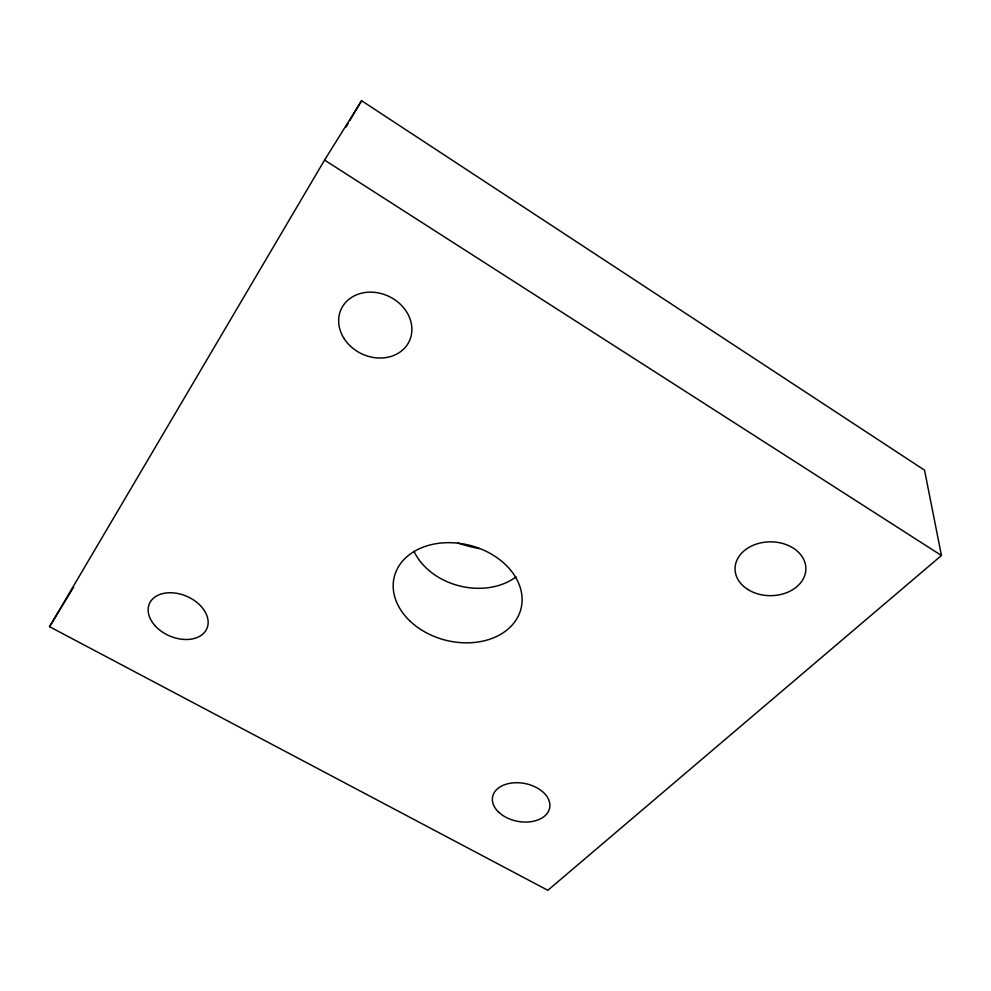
<?xml version="1.0" encoding="UTF-8"?>
<svg xmlns="http://www.w3.org/2000/svg" width="991" height="991" viewBox="0 0 991 991"><rect width="100%" height="100%" fill="white"/><g stroke="black" fill="none" stroke-linecap="round" stroke-linejoin="round"><path stroke-width="1.49" d="M49.55 626.696L324.565 160.084L361.566 100.698L924.529 470.168L941.45 555.493L547.85 890.302L49.55 626.696L73.619 587.18M345.859 127.306L348.213 123.318M349.786 120.654L361.566 100.698M324.565 160.084L941.45 555.493M516.014 576.886A62.111 48.076 14.2 0 1 414.027 551.405M479.223 548.58A132.137 108.106 14.2 0 1 457.706 542.981M498.77 812.273A29.061 19.25 10.8 0 0 547.998 812.162A29.061 19.25 10.8 0 0 516.608 782.704A29.061 19.25 10.8 0 0 498.77 812.273M747.722 589.41A35.403 26.906 -0.2 0 0 805.336 573.38A35.403 26.906 -0.2 0 0 758.338 543.489A35.403 26.906 -0.2 0 0 747.722 589.41M155.327 626.015A31.316 21.591 23.3 0 0 206.425 629.533A31.316 21.591 23.3 0 0 172.694 592.829A31.316 21.591 23.3 0 0 155.327 626.015M343.84 338.142A37.646 31.774 25.5 0 0 407.276 344.744A37.646 31.774 25.5 0 0 374.709 292.37A37.646 31.774 25.5 0 0 343.84 338.142M409.741 620.812A65.319 48.943 14.2 0 0 518.95 614.655A65.319 48.943 14.2 0 0 444.253 542.795A65.319 48.943 14.2 0 0 409.741 620.812"/></g></svg>
